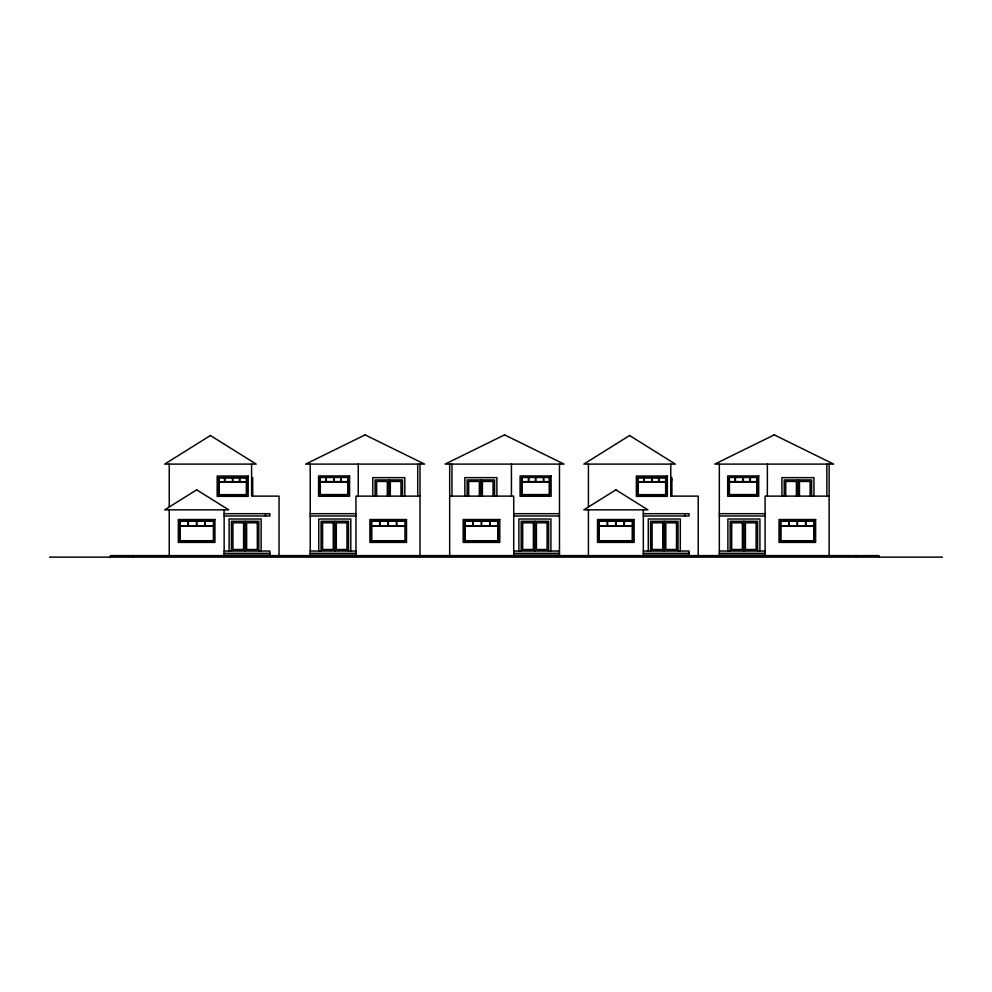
<?xml version="1.0" encoding="UTF-8"?>
<svg xmlns="http://www.w3.org/2000/svg" width="992" height="992" viewBox="0 0 992 992"><rect width="100%" height="100%" fill="white"/><g stroke="black" fill="none" stroke-linecap="round" stroke-linejoin="round"><path stroke-width="1.49" d="M251.571 477.598L252.712 477.598L252.712 496.236M670.939 479.88L671.894 479.88M420 496.124L355.954 496.124L355.954 555.607M449.674 496.124L513.72 496.124L513.72 555.607M829.126 496.124L765.08 496.124L765.08 555.607M224.142 513.682L269.886 513.682L269.886 515.976L224.142 515.976M310.211 513.682L355.954 513.682M513.72 513.682L559.476 513.682M643.324 513.682L689.068 513.682L689.068 515.976L643.324 515.976M719.324 513.682L765.08 513.682M310.211 515.976L355.954 515.976M513.72 515.976L559.476 515.976M719.324 515.976L765.08 515.976M213.218 521.259L205.208 521.259L205.208 525.834L213.218 525.834M404.786 521.259L396.788 521.259L396.788 525.834L404.786 525.834M213.218 526.206L180.048 526.206L180.048 540.702L213.218 540.702M404.786 526.206L371.616 526.206L371.616 540.702L404.786 540.702M224.142 551.031L269.886 551.031L269.886 555.607M310.211 551.031L355.954 551.031M513.72 551.031L559.476 551.031M643.324 551.031L689.068 551.031L689.068 555.607M719.324 551.031L765.08 551.031M224.142 553.313L269.886 553.313M310.211 553.313L355.954 553.313M513.72 553.313L559.476 553.313M643.324 553.313L689.068 553.313M719.324 553.313L765.08 553.313M224.142 555.222L269.886 555.222M310.211 555.222L355.954 555.222M513.72 555.222L559.476 555.222M643.324 555.222L689.068 555.222M719.324 555.222L765.08 555.222M49.6 557.132L942.4 557.132M879.024 557.132L879.024 555.607L110.434 555.607L110.434 557.132M856.146 555.607L856.146 557.132M829.126 464.107L829.126 555.607M826.844 464.107L826.844 496.124M813.936 495.938L813.936 477.636L781.919 477.636L781.919 495.938M811.654 496.285L811.654 479.93L784.201 479.93L784.201 496.285M810.129 496.273L810.129 481.455L799.453 481.455L799.453 496.273M797.928 479.93L797.928 496.285M796.402 496.273L796.402 481.455L785.726 481.455L785.726 496.273M767.362 464.107L767.362 496.124M759.922 551.031L759.922 519.002L727.892 519.002L727.892 551.031M757.628 551.031L757.628 521.284L730.174 521.284L730.174 551.031M756.983 477.673L756.983 481.604L750.386 481.604L750.386 477.673M750.002 477.673L750.002 481.604L743.392 481.604L743.392 477.673M743.901 521.284L743.901 551.031M743.008 477.673L743.008 481.604L735.419 481.604L735.419 477.673M735.035 477.673L735.035 481.604L729.418 481.604L729.418 477.673M719.324 464.107L719.324 555.607M698.219 555.607L698.219 496.124L670.766 496.124L670.766 464.107M684.666 513.682L684.666 515.976M680.301 551.031L680.301 519.002L648.284 519.002L648.284 551.031M678.02 551.031L678.02 521.284L650.566 521.284L650.566 551.031M671.894 496.236L671.894 477.598L670.741 477.598L670.741 495.901M664.293 521.284L664.293 551.031M643.324 509.851L643.324 555.607M588.417 464.107L588.417 506.999M588.417 509.851L588.417 555.607M559.476 464.107L559.476 555.607M550.907 551.031L550.907 519.002L518.878 519.002L518.878 551.031M549.382 477.673L549.382 481.604L543.752 481.604L543.752 477.673M548.626 551.031L548.626 521.284L521.172 521.284L521.172 551.031M543.38 477.673L543.38 481.604L535.792 481.604L535.792 477.673M535.407 477.673L535.407 481.604L528.798 481.604L528.798 477.673M534.899 521.284L534.899 551.031M528.414 477.673L528.414 481.604L521.817 481.604L521.817 477.673M511.438 464.107L511.438 496.124M496.88 495.938L496.88 477.636L464.851 477.636L464.851 495.938M494.599 496.285L494.599 479.93L467.145 479.93L467.145 496.285M493.074 496.273L493.074 481.455L482.397 481.455L482.397 496.273M480.872 479.93L480.872 496.285M479.347 496.273L479.347 481.455L468.67 481.455L468.67 496.273M451.955 464.107L451.955 496.124M449.674 464.107L449.674 555.607M420 464.107L420 555.607M417.719 464.107L417.719 496.124M404.823 495.938L404.823 477.636L372.794 477.636L372.794 495.938M402.529 496.285L402.529 479.93L375.088 479.93L375.088 496.285M401.004 496.273L401.004 481.455L390.327 481.455L390.327 496.273M388.814 479.93L388.814 496.285M387.289 496.273L387.289 481.455L376.613 481.455L376.613 496.273M358.248 464.107L358.248 496.124M350.796 551.031L350.796 519.002L318.767 519.002L318.767 551.031M348.502 551.031L348.502 521.284L321.061 521.284L321.061 551.031M347.87 477.673L347.87 481.604L341.26 481.604L341.26 477.673M340.876 477.673L340.876 481.604L334.267 481.604L334.267 477.673M334.788 521.284L334.788 551.031M333.895 477.673L333.895 481.604L326.306 481.604L326.306 477.673M325.922 477.673L325.922 481.604L320.292 481.604L320.292 477.673M310.211 464.107L310.211 555.607M279.037 555.607L279.037 496.124L251.596 496.124L251.596 464.107M265.484 513.682L265.484 515.976M261.132 551.031L261.132 519.002L229.102 519.002L229.102 551.031M258.838 551.031L258.838 521.284L231.396 521.284L231.396 551.031M245.111 521.284L245.111 551.031M224.142 509.851L224.142 555.607M169.248 464.107L169.248 506.999M169.248 509.851L169.248 555.607M133.312 555.607L133.312 557.132M210.416 435.513L164.672 464.107L256.172 464.107L210.416 435.513M196.689 489.837L164.672 509.851L228.718 509.851L196.689 489.837M629.598 435.513L583.842 464.107L675.341 464.107L629.598 435.513M615.871 489.837L583.842 509.851L647.9 509.851L615.871 489.837M365.106 434.868L305.635 464.107L424.576 464.107L365.106 434.868M504.568 434.868L445.098 464.107L564.039 464.107L504.568 434.868M774.231 434.868L714.761 464.107L833.702 464.107L774.231 434.868M349.581 475.949L318.581 475.949L318.581 496.273L349.581 496.273L349.581 475.949M551.093 475.949L520.093 475.949L520.093 496.273L551.093 496.273L551.093 475.949M758.706 475.949L727.706 475.949L727.706 496.273L758.706 496.273L758.706 475.949M248.174 476.036L217.174 476.036L217.174 496.36L248.174 496.36L248.174 476.036M667.343 476.036L636.343 476.036L636.343 496.36L667.343 496.36L667.343 476.036M246.648 477.561L218.699 477.561L218.699 494.834L246.648 494.834L246.648 477.561M348.056 477.474L320.106 477.474L320.106 494.748L348.056 494.748L348.056 477.474M549.568 477.474L521.618 477.474L521.618 494.748L549.568 494.748L549.568 477.474M665.818 477.561L637.868 477.561L637.868 494.834L665.818 494.834L665.818 477.561M757.181 477.474L729.232 477.474L729.232 494.748L757.181 494.748L757.181 477.474M224.502 477.747L218.885 477.747L218.885 481.69L224.502 481.69L224.502 477.747M232.475 477.747L224.886 477.747L224.886 481.69L232.475 481.69L232.475 477.747M239.469 477.747L232.86 477.747L232.86 481.69L239.469 481.69L239.469 477.747M246.45 477.747L239.853 477.747L239.853 481.69L246.45 481.69L246.45 477.747M643.684 477.747L638.067 477.747L638.067 481.69L643.684 481.69L643.684 477.747M651.657 477.747L644.068 477.747L644.068 481.69L651.657 481.69L651.657 477.747M658.638 477.747L652.042 477.747L652.042 481.69L658.638 481.69L658.638 477.747M665.632 477.747L659.023 477.747L659.023 481.69L665.632 481.69L665.632 477.747M347.87 481.988L320.292 481.988L320.292 494.562L347.87 494.562L347.87 481.988M549.382 481.988L521.817 481.988L521.817 494.562L549.382 494.562L549.382 481.988M756.983 481.988L729.418 481.988L729.418 494.562L756.983 494.562L756.983 481.988M246.45 482.075L218.885 482.075L218.885 494.648L246.45 494.648L246.45 482.075M665.632 482.075L638.067 482.075L638.067 494.648L665.632 494.648L665.632 482.075M214.929 519.535L178.337 519.535L178.337 542.413L214.929 542.413L214.929 519.535M406.509 519.535L369.904 519.535L369.904 542.413L406.509 542.413L406.509 519.535M499.77 519.535L463.177 519.535L463.177 542.413L499.77 542.413L499.77 519.535M634.111 519.535L597.519 519.535L597.519 542.413L634.111 542.413L634.111 519.535M815.622 519.535L779.03 519.535L779.03 542.413L815.622 542.413L815.622 519.535M213.416 521.06L179.862 521.06L179.862 540.888L213.416 540.888L213.416 521.06M404.984 521.06L371.43 521.06L371.43 540.888L404.984 540.888L404.984 521.06M498.244 521.06L464.702 521.06L464.702 540.888L498.244 540.888L498.244 521.06M632.586 521.06L599.032 521.06L599.032 540.888L632.586 540.888L632.586 521.06M814.097 521.06L780.555 521.06L780.555 540.888L814.097 540.888L814.097 521.06M188.058 521.259L180.048 521.259L180.048 525.834L188.058 525.834L188.058 521.259M196.441 521.259L188.443 521.259L188.443 525.834L196.441 525.834L196.441 521.259M204.836 521.259L196.825 521.259L196.825 525.834L204.836 525.834L204.836 521.259M379.626 521.259L371.616 521.259L371.616 525.834L379.626 525.834L379.626 521.259M388.008 521.259L380.01 521.259L380.01 525.834L388.008 525.834L388.008 521.259M396.403 521.259L388.393 521.259L388.393 525.834L396.403 525.834L396.403 521.259M472.899 521.259L464.888 521.259L464.888 525.834L472.899 525.834L472.899 521.259M481.281 521.259L473.271 521.259L473.271 525.834L481.281 525.834L481.281 521.259M489.676 521.259L481.666 521.259L481.666 525.834L489.676 525.834L489.676 521.259M498.058 521.259L490.048 521.259L490.048 525.834L498.058 525.834L498.058 521.259M607.24 521.259L599.23 521.259L599.23 525.834L607.24 525.834L607.24 521.259M615.623 521.259L607.612 521.259L607.612 525.834L615.623 525.834L615.623 521.259M624.005 521.259L616.007 521.259L616.007 525.834L624.005 525.834L624.005 521.259M632.4 521.259L624.39 521.259L624.39 525.834L632.4 525.834L632.4 521.259M788.752 521.259L780.741 521.259L780.741 525.834L788.752 525.834L788.752 521.259M797.134 521.259L789.124 521.259L789.124 525.834L797.134 525.834L797.134 521.259M805.529 521.259L797.518 521.259L797.518 525.834L805.529 525.834L805.529 521.259M813.911 521.259L805.901 521.259L805.901 525.834L813.911 525.834L813.911 521.259M243.586 522.809L232.922 522.809L232.922 549.506L243.586 549.506L243.586 522.809M257.312 522.809L246.636 522.809L246.636 549.506L257.312 549.506L257.312 522.809M333.262 522.809L322.586 522.809L322.586 549.506L333.262 549.506L333.262 522.809M346.977 522.809L336.313 522.809L336.313 549.506L346.977 549.506L346.977 522.809M533.374 522.809L522.697 522.809L522.697 549.506L533.374 549.506L533.374 522.809M547.1 522.809L536.424 522.809L536.424 549.506L547.1 549.506L547.1 522.809M662.768 522.809L652.091 522.809L652.091 549.506L662.768 549.506L662.768 522.809M676.494 522.809L665.818 522.809L665.818 549.506L676.494 549.506L676.494 522.809M742.376 522.809L731.699 522.809L731.699 549.506L742.376 549.506L742.376 522.809M756.102 522.809L745.426 522.809L745.426 549.506L756.102 549.506L756.102 522.809M498.058 526.206L464.888 526.206L464.888 540.702L498.058 540.702L498.058 526.206M632.4 526.206L599.23 526.206L599.23 540.702L632.4 540.702L632.4 526.206M813.911 526.206L780.741 526.206L780.741 540.702L813.911 540.702L813.911 526.206"/></g></svg>
